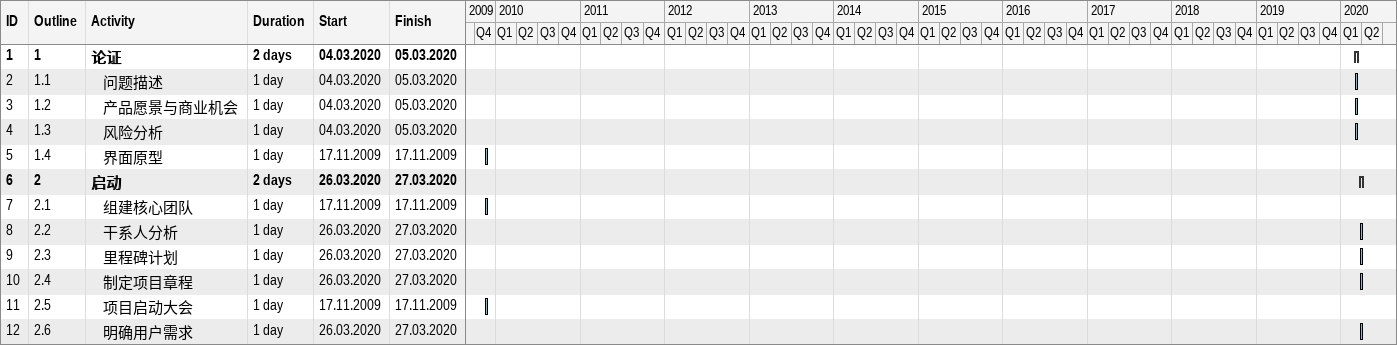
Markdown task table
| ID | WBS | Task | Duration | Start | Finish |
|---|---|---|---|---|---|
| 1 | 1 | **论证** | 2d | 2020-03-04 | 2020-03-05 |
| 2 | 1.1 | 问题描述 | 1d | 2020-03-04 | 2020-03-05 |
| 3 | 1.2 | 产品愿景与商业机会 | 1d | 2020-03-04 | 2020-03-05 |
| 4 | 1.3 | 风险分析 | 1d | 2020-03-04 | 2020-03-05 |
| 5 | 1.4 | 界面原型 | 1d | 2009-11-17 | 2009-11-17 |
| 6 | 2 | **启动** | 2d | 2020-03-26 | 2020-03-27 |
| 7 | 2.1 | 组建核心团队 | 1d | 2009-11-17 | 2009-11-17 |
| 8 | 2.2 | 干系人分析 | 1d | 2020-03-26 | 2020-03-27 |
| 9 | 2.3 | 里程碑计划 | 1d | 2020-03-26 | 2020-03-27 |
| 10 | 2.4 | 制定项目章程 | 1d | 2020-03-26 | 2020-03-27 |
| 11 | 2.5 | 项目启动大会 | 1d | 2009-11-17 | 2009-11-17 |
| 12 | 2.6 | 明确用户需求 | 1d | 2020-03-26 | 2020-03-27 |
